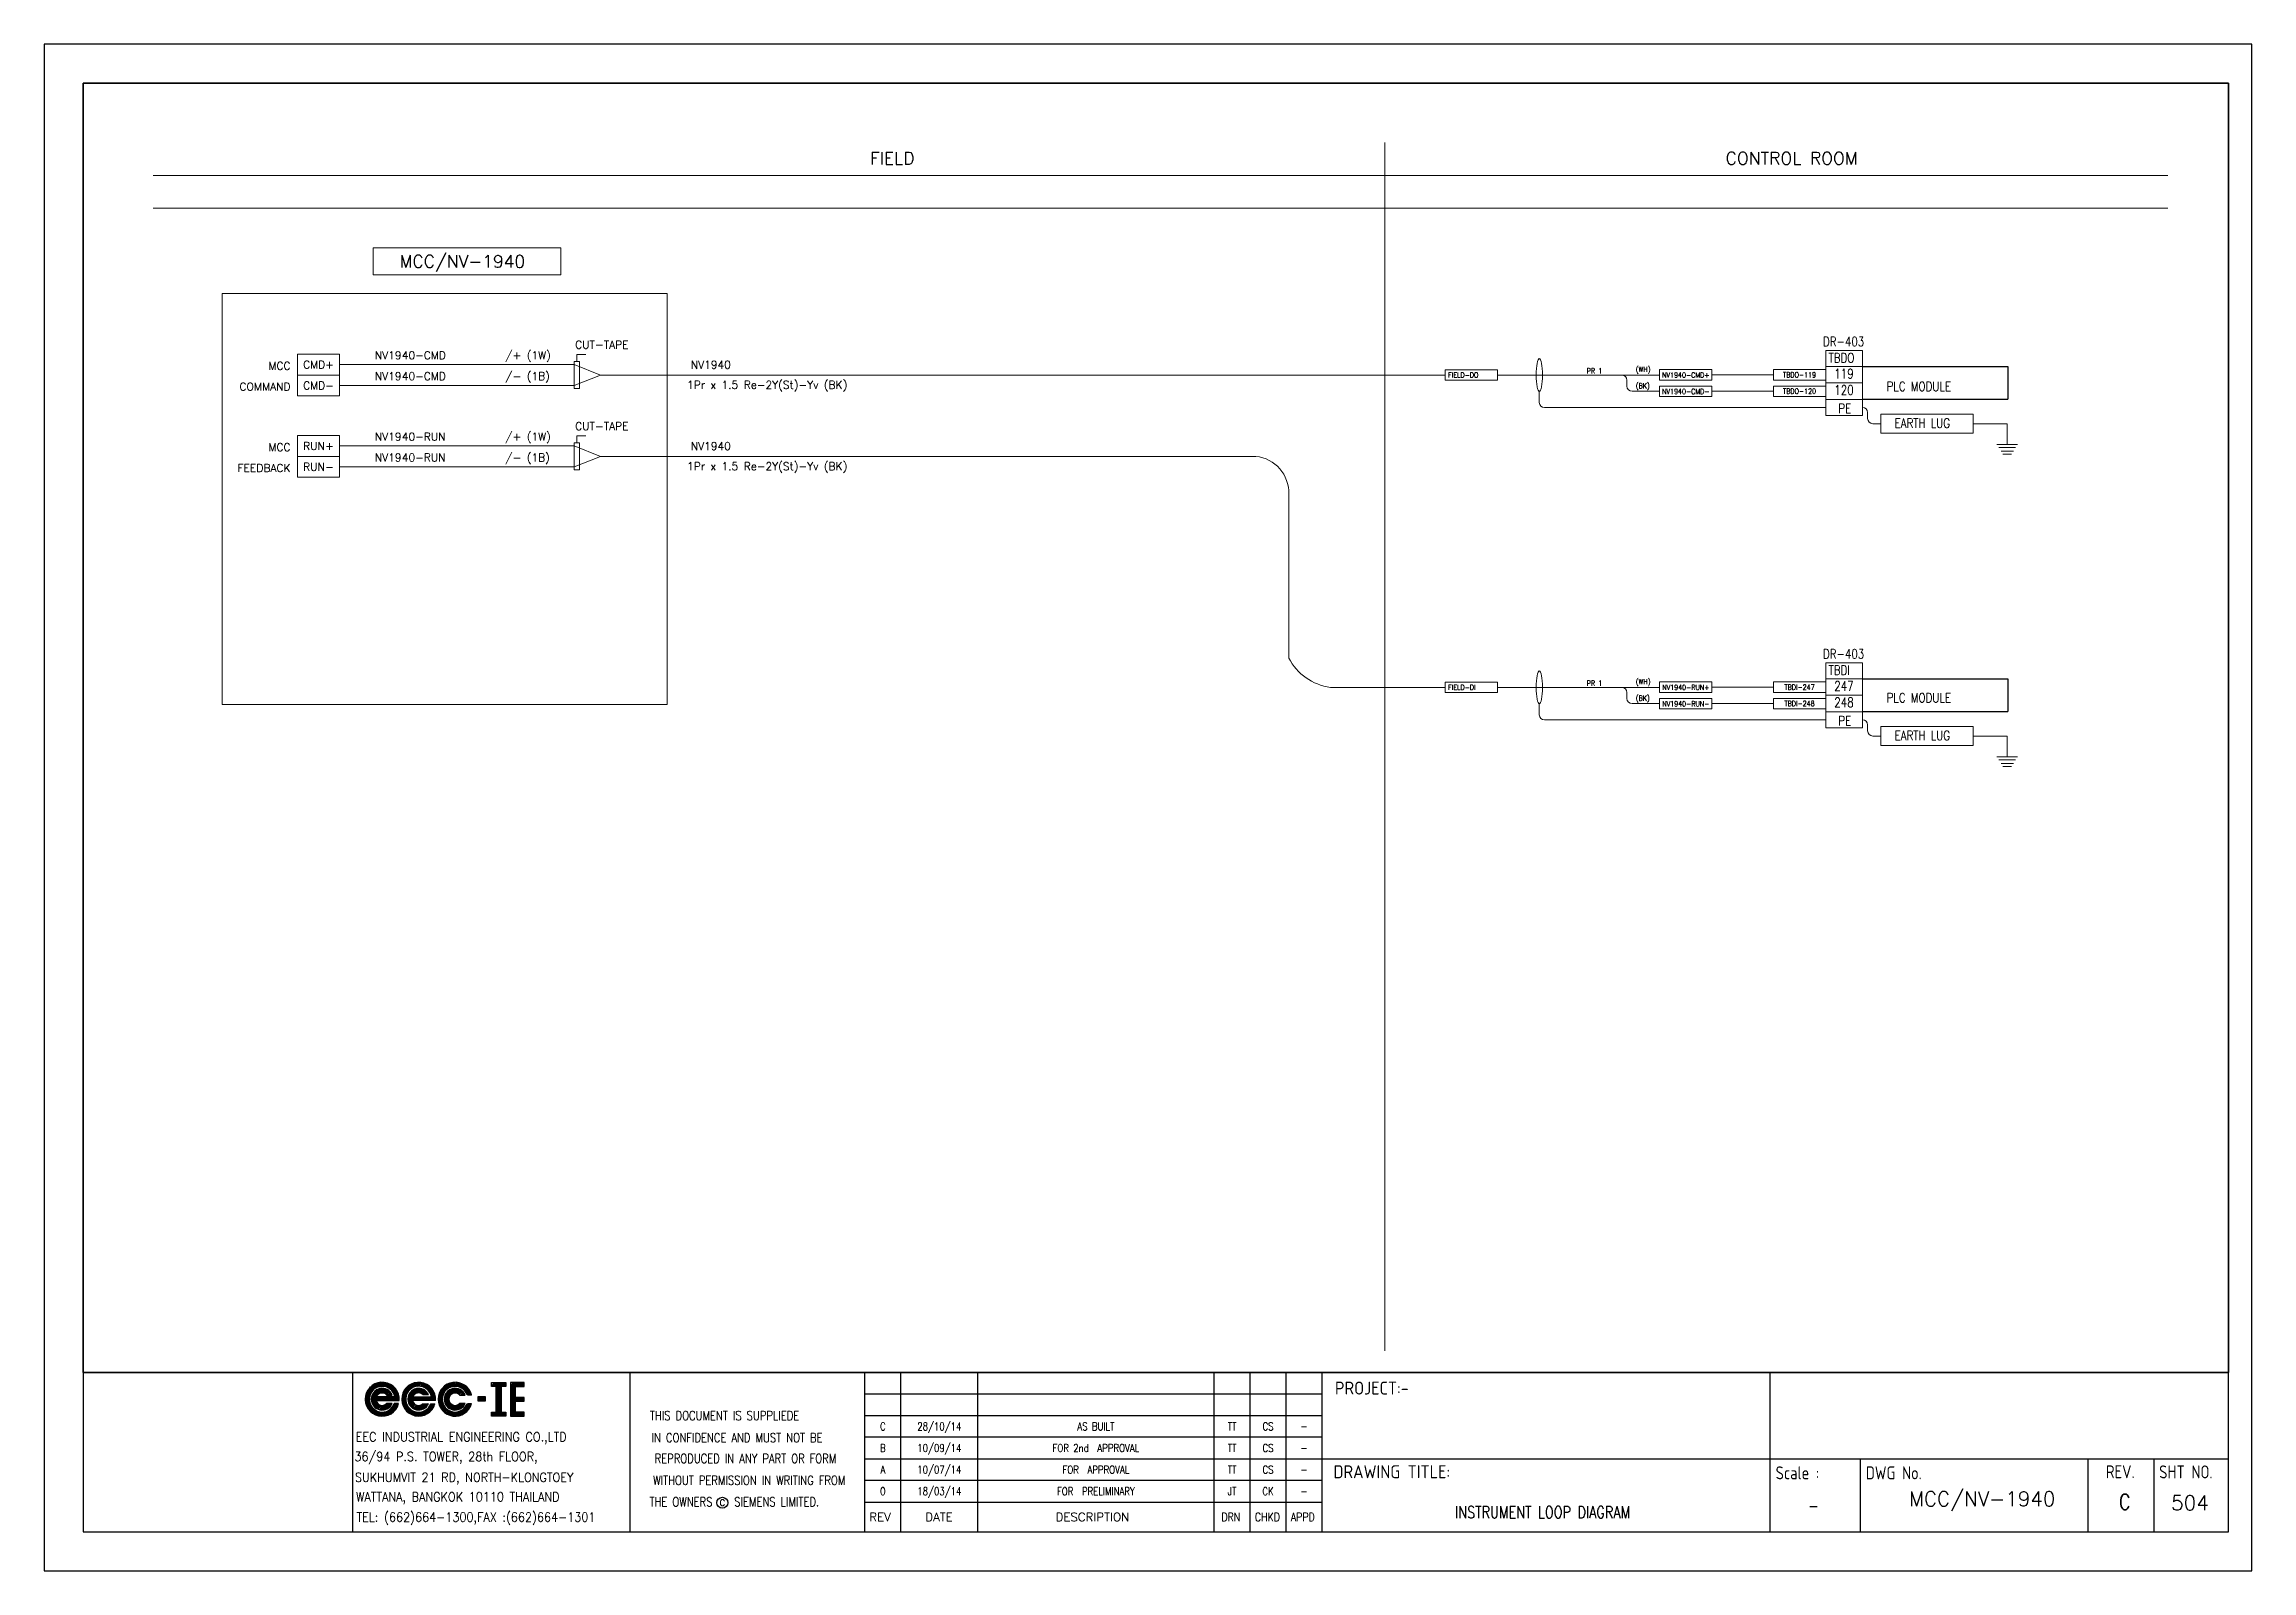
# Model space of a CAD drawing. Header units: millimetres. Extents: x -14942 to 24072, y -50285 to 2207.
# Drawn here: x 2101.3 to 2524.3, y -8495.7 to -8203.2 of the extents above; entities that cross this region are included whole.
import ezdxf
from ezdxf.enums import TextEntityAlignment as Align

# ---------------------------------------------------------------- set-up
doc = ezdxf.new("R2010")
doc.units = ezdxf.units.MM
doc.header["$MEASUREMENT"] = 0
doc.layers.get('0').update_dxf_attribs({"linetype": 'CONTINUOUS'})
for name, color, linetype in [('52049_PAPER A4$0$Frame_A1', 253, 'CONTINUOUS'), ('BORDER', 3, 'CONTINUOUS'), ('INSTRU', 4, 'CONTINUOUS'), ('INSTRUMENT', 1, 'CONTINUOUS'), ('LINE', 3, 'CONTINUOUS'), ('TEXT', 2, 'CONTINUOUS')]:
    doc.layers.add(name, color=color, linetype=linetype)
doc.styles.add('52049_PAPER A4$0$ISO Proportional', font='isocp.shx')
doc.styles.add('52049_PAPER A4$0$ROMANS', font='isocp.shx')
doc.styles.add('52049_PAPER A4$0$Romans-title', font='romans.shx')
doc.styles.add('ROMANS', font='romans')

# ---------------------------------------------------------------- blocks, each defined once
blk = doc.blocks.new('52049_PAPER A4$0$eec-ie')
at = {"layer": '52049_PAPER A4$0$Frame_A1', "color": 0, "lineweight": -3}
for p, q in [((0, 0), (0.87, 0.87)), ((0, -0.08), (0.3, 0.22)), ((0, -0.16), (0.26, 0.1)), ((0, -0.23), (0.24, 0)), ((0.01, 0.09), (0.78, 0.86)), ((0.04, 0.2), (0.68, 0.83)), ((0.09, 0.32), (0.55, 0.78)), ((0.26, 0.57), (0.3, 0.62)), ((0.34, -0.12), (1, 0.53)), ((0.35, -0.04), (0.92, 0.53)), ((0.35, -0.19), (1.07, 0.52)), ((0.36, 0.05), (0.82, 0.51)), ((0.37, -0.26), (0.66, 0.04)), ((0.39, -0.32), (0.74, 0.04)), ((0.4, 0.17), (0.7, 0.47)), ((0.41, -0.37), (0.82, 0.04)), ((1.69, 0.04), (0.64, 0.04)), ((0.65, 0.57), (0.96, 0.88)), ((0.68, -0.17), (0.9, 0.04)), ((0.76, -0.17), (0.98, 0.04)), ((0.77, 0.62), (1.03, 0.88)), ((0.84, -0.17), (1.05, 0.04)), ((0.87, 0.64), (1.1, 0.87)), ((0.87, 0.25), (1.13, 0.51)), ((0.92, -0.17), (1.13, 0.04)), ((0.95, 0.64), (1.17, 0.86)), ((0.96, 0.26), (1.19, 0.49)), ((1, -0.17), (1.21, 0.04)), ((1.03, 0.64), (1.23, 0.84)), ((1.03, 0.25), (1.24, 0.46)), ((1.07, -0.17), (1.29, 0.04)), ((1.09, 0.24), (1.29, 0.44)), ((1.1, 0.63), (1.29, 0.82)), ((1.15, 0.21), (1.34, 0.4)), ((1.15, -0.17), (1.37, 0.04)), ((1.16, 0.62), (1.35, 0.8)), ((1.19, 0.18), (1.38, 0.37)), ((1.22, 0.6), (1.4, 0.78)), ((1.22, 0.15), (1.54, 0.15)), ((1.23, -0.17), (1.44, 0.04)), ((1.25, 0.15), (1.42, 0.33)), ((1.28, 0.57), (1.45, 0.75)), ((1.31, -0.17), (1.52, 0.04)), ((1.32, 0.15), (1.46, 0.29)), ((1.33, 0.55), (1.5, 0.72)), ((1.38, 0.52), (1.54, 0.69)), ((1.39, -0.17), (1.6, 0.04)), ((1.4, 0.15), (1.49, 0.24)), ((1.42, 0.49), (1.59, 0.65)), ((1.46, 0.45), (1.63, 0.62)), ((1.46, -0.17), (1.68, 0.04)), ((1.48, 0.15), (1.52, 0.19)), ((1.5, 0.41), (1.67, 0.58)), ((1.54, 0.37), (1.71, 0.54)), ((1.54, -0.17), (1.9, 0.18)), ((1.57, 0.33), (1.74, 0.49)), ((1.6, 0.28), (1.77, 0.45)), ((1.62, -0.17), (1.91, 0.12)), ((1.63, 0.23), (1.8, 0.4)), ((1.65, 0.17), (1.83, 0.35)), ((1.67, 0.11), (1.86, 0.3)), ((1.69, 0.05), (1.88, 0.24)), ((1.7, -0.17), (1.93, 0.06)), ((2.09, -0.09), (2.37, 0.19)), ((2.1, -0.01), (2.51, 0.41)), ((2.1, -0.17), (2.34, 0.08)), ((2.11, 0.08), (2.88, 0.86)), ((2.13, 0.18), (2.78, 0.83)), ((2.18, 0.31), (2.65, 0.78)), ((2.31, 0.52), (2.45, 0.65)), ((2.44, -0.05), (3.02, 0.52)), ((2.44, -0.13), (3.1, 0.52)), ((2.45, -0.2), (2.78, 0.13)), ((2.46, 0.04), (2.93, 0.51)), ((2.46, -0.26), (2.76, 0.04)), ((2.48, -0.32), (2.84, 0.04)), ((2.49, 0.15), (2.81, 0.47)), ((2.56, 0.45), (2.97, 0.87)), ((2.72, -0.17), (2.92, 0.04)), ((2.73, 0.04), (3.79, 0.04)), ((2.77, 0.59), (3.06, 0.87)), ((2.79, -0.17), (3, 0.04)), ((2.84, 0.19), (3.17, 0.51)), ((2.87, -0.17), (3.08, 0.04)), ((2.89, 0.63), (3.13, 0.87)), ((2.95, -0.17), (3.15, 0.04)), ((2.98, 0.64), (3.2, 0.86)), ((2.98, 0.26), (3.23, 0.5)), ((3.03, -0.17), (3.23, 0.04)), ((3.06, 0.65), (3.27, 0.85)), ((3.07, 0.26), (3.29, 0.48)), ((3.11, -0.17), (3.31, 0.04)), ((3.14, 0.64), (3.33, 0.83)), ((3.14, 0.25), (3.34, 0.46)), ((3.18, -0.17), (3.39, 0.04)), ((3.2, 0.24), (3.39, 0.43)), ((3.21, 0.63), (3.39, 0.81)), ((3.25, 0.21), (3.44, 0.4)), ((3.26, -0.17), (3.47, 0.04)), ((3.27, 0.62), (3.44, 0.79)), ((3.29, 0.18), (3.48, 0.36)), ((3.62, 0.16), (3.31, 0.16)), ((3.33, 0.6), (3.5, 0.77)), ((3.34, -0.17), (3.54, 0.04)), ((3.36, 0.16), (3.52, 0.32)), ((3.38, 0.57), (3.55, 0.74)), ((3.42, -0.17), (3.62, 0.04)), ((3.43, 0.55), (3.59, 0.71)), ((3.43, 0.16), (3.55, 0.28)), ((3.48, 0.52), (3.64, 0.68)), ((3.5, -0.17), (3.7, 0.04)), ((3.51, 0.16), (3.58, 0.23)), ((3.52, 0.48), (3.68, 0.64)), ((3.57, 0.45), (3.72, 0.61)), ((3.57, -0.17), (3.78, 0.04)), ((3.59, 0.16), (3.61, 0.18)), ((3.6, 0.41), (3.76, 0.57)), ((3.64, 0.37), (3.8, 0.53)), ((3.65, -0.17), (3.99, 0.17)), ((3.67, 0.32), (3.83, 0.48)), ((3.7, 0.27), (3.87, 0.44)), ((3.73, 0.22), (3.9, 0.39)), ((3.73, -0.17), (4, 0.11)), ((3.75, 0.17), (3.92, 0.34)), ((3.77, 0.11), (3.95, 0.28)), ((3.79, 0.05), (3.97, 0.23)), ((3.81, -0.17), (4.02, 0.04)), ((4.18, -0.03), (4.57, 0.36)), ((4.18, -0.11), (4.47, 0.18)), ((4.18, -0.18), (4.43, 0.07)), ((4.19, 0.06), (5, 0.86)), ((4.21, 0.16), (4.9, 0.84)), ((4.25, 0.28), (4.78, 0.8)), ((4.34, 0.45), (4.61, 0.71)), ((4.53, -0.15), (5.2, 0.53)), ((4.53, -0.07), (5.13, 0.53)), ((4.54, 0.02), (5.04, 0.52)), ((4.54, -0.22), (4.86, 0.1)), ((4.57, 0.12), (4.93, 0.49)), ((4.69, 0.48), (5.08, 0.87)), ((4.69, 0.32), (4.73, 0.37)), ((4.88, 0.59), (5.16, 0.88)), ((4.96, 0.2), (5.27, 0.52)), ((4.99, 0.63), (5.24, 0.87)), ((5.08, 0.64), (5.31, 0.86)), ((5.09, 0.25), (5.33, 0.5)), ((5.16, 0.64), (5.37, 0.85)), ((5.17, 0.26), (5.39, 0.48)), ((5.24, 0.64), (5.43, 0.83)), ((5.24, 0.25), (5.44, 0.46)), ((5.3, 0.63), (5.49, 0.82)), ((5.3, 0.23), (5.49, 0.43)), ((5.35, 0.2), (5.54, 0.39)), ((5.37, 0.61), (5.55, 0.79)), ((5.39, 0.17), (5.58, 0.36)), ((5.4, 0.15), (5.72, 0.15)), ((5.42, 0.59), (5.6, 0.77)), ((5.46, 0.15), (5.62, 0.32)), ((5.48, 0.57), (5.65, 0.74)), ((5.53, 0.54), (5.7, 0.71)), ((5.53, 0.15), (5.65, 0.27)), ((5.58, 0.51), (5.74, 0.68)), ((5.61, 0.15), (5.68, 0.23)), ((5.62, 0.47), (5.79, 0.64)), ((5.66, 0.44), (5.83, 0.6)), ((5.69, 0.15), (5.71, 0.18)), ((5.7, 0.4), (5.87, 0.56)), ((5.73, 0.36), (5.9, 0.52)), ((5.77, 0.31), (5.94, 0.48)), ((5.8, 0.26), (5.97, 0.43)), ((5.82, 0.21), (6, 0.38)), ((5.85, 0.15), (6.02, 0.33)), ((6.09, 0.15), (5.85, 0.15)), ((5.92, 0.15), (6.05, 0.28)), ((6, 0.15), (6.07, 0.22)), ((6.08, 0.15), (6.09, 0.16)), ((6.9, 0.04), (6.46, 0.04)), ((6.46, 0.04), (6.46, -0.18)), ((6.46, -0.01), (6.51, 0.04)), ((6.46, -0.09), (6.59, 0.04)), ((6.46, -0.17), (6.66, 0.04)), ((6.52, -0.18), (6.74, 0.04)), ((6.6, -0.18), (6.82, 0.04)), ((6.68, -0.18), (6.9, 0.04)), ((6.9, -0.18), (6.9, 0.04)), ((7.23, 0.68), (7.41, 0.86)), ((7.27, 0.64), (7.49, 0.86)), ((7.35, 0.64), (7.57, 0.86)), ((7.43, 0.64), (7.65, 0.86)), ((7.5, 0.64), (7.72, 0.86)), ((7.51, 0.57), (7.8, 0.86)), ((7.51, 0.49), (7.88, 0.86)), ((7.51, 0.41), (7.96, 0.86)), ((7.51, 0.34), (7.78, 0.61)), ((7.51, 0.26), (7.78, 0.53)), ((7.51, 0.18), (7.78, 0.45)), ((7.51, 0.1), (7.78, 0.38)), ((7.51, 0.02), (7.78, 0.3)), ((7.51, -0.05), (7.78, 0.22)), ((7.51, -0.13), (7.78, 0.14)), ((7.51, -0.21), (7.78, 0.07)), ((7.82, 0.64), (8.04, 0.86)), ((7.89, 0.64), (8.06, 0.81)), ((7.97, 0.64), (8.06, 0.73)), ((8.05, 0.64), (8.06, 0.65)), ((8.33, 0.46), (8.74, 0.86)), ((8.33, 0.54), (8.66, 0.86)), ((8.33, 0.38), (8.82, 0.86)), ((8.33, 0.69), (8.5, 0.86)), ((8.33, 0.62), (8.58, 0.86)), ((8.33, 0.3), (8.61, 0.58)), ((8.33, 0.23), (8.61, 0.5)), ((8.33, 0.15), (8.61, 0.42)), ((8.33, 0.07), (8.61, 0.35)), ((8.33, -0.01), (8.61, 0.27)), ((8.33, -0.09), (8.61, 0.19)), ((8.33, -0.16), (8.61, 0.11)), ((8.33, -0.24), (8.61, 0.03)), ((8.33, -0.4), (8.74, 0.01)), ((8.33, -0.32), (8.66, 0.01)), ((8.33, -0.48), (8.82, 0.01)), ((8.67, 0.64), (8.89, 0.86)), ((8.68, -0.21), (8.9, 0.01)), ((8.75, 0.64), (8.97, 0.86)), ((8.75, -0.21), (8.97, 0.01)), ((8.83, 0.64), (9.05, 0.86)), ((8.83, -0.21), (9.05, 0.01)), ((8.91, 0.64), (9.11, 0.84)), ((8.99, 0.64), (9.11, 0.76)), ((9.06, 0.64), (9.11, 0.69)), ((0.02, -0.3), (0.23, -0.08)), ((0.03, -0.36), (0.23, -0.16)), ((0.05, -0.42), (0.24, -0.23)), ((0.07, -0.47), (0.26, -0.29)), ((0.1, -0.53), (0.27, -0.35)), ((0.12, -0.58), (0.3, -0.4)), ((0.15, -0.63), (0.32, -0.46)), ((0.19, -0.67), (0.35, -0.5)), ((0.22, -0.72), (0.39, -0.55)), ((0.26, -0.76), (0.42, -0.59)), ((0.3, -0.8), (0.46, -0.63)), ((0.34, -0.83), (0.5, -0.67)), ((0.38, -0.87), (0.55, -0.7)), ((0.42, -0.9), (0.59, -0.73)), ((0.44, -0.42), (0.64, -0.22)), ((0.47, -0.47), (0.66, -0.27)), ((0.47, -0.93), (0.65, -0.76)), ((0.5, -0.51), (0.69, -0.32)), ((0.52, -0.96), (0.7, -0.78)), ((0.54, -0.55), (0.73, -0.36)), ((0.58, -0.59), (0.78, -0.39)), ((0.58, -0.98), (0.76, -0.8)), ((0.62, -0.17), (1.94, -0.17)), ((0.63, -0.62), (0.83, -0.42)), ((0.63, -1.01), (0.82, -0.82)), ((0.68, -0.65), (0.89, -0.44)), ((0.69, -1.03), (0.89, -0.83)), ((0.73, -0.67), (0.96, -0.45)), ((0.75, -1.04), (0.96, -0.83)), ((0.79, -0.69), (1.04, -0.44)), ((0.82, -1.05), (1.04, -0.83)), ((0.85, -0.71), (1.19, -0.37)), ((0.89, -1.06), (1.14, -0.81)), ((0.92, -0.72), (1.29, -0.34)), ((0.96, -1.07), (1.25, -0.77)), ((1, -0.72), (1.37, -0.34)), ((1.04, -1.06), (1.76, -0.34)), ((1.09, -0.71), (1.45, -0.34)), ((1.13, -1.05), (1.84, -0.34)), ((1.2, -0.67), (1.53, -0.34)), ((1.54, -0.34), (1.22, -0.34)), ((1.23, -1.03), (1.9, -0.36)), ((1.35, -0.99), (1.86, -0.48)), ((1.53, -0.88), (1.76, -0.66)), ((1.65, -0.38), (1.68, -0.34)), ((1.91, -0.34), (1.66, -0.34)), ((1.78, -0.17), (1.94, -0.01)), ((1.85, -0.17), (1.94, -0.09)), ((1.93, -0.17), (1.94, -0.17)), ((2.1, -0.24), (2.32, -0.02)), ((2.11, -0.3), (2.32, -0.1)), ((2.13, -0.36), (2.32, -0.17)), ((2.15, -0.42), (2.33, -0.24)), ((2.17, -0.48), (2.35, -0.3)), ((2.2, -0.53), (2.37, -0.36)), ((2.22, -0.58), (2.39, -0.42)), ((2.25, -0.63), (2.42, -0.47)), ((2.29, -0.68), (2.45, -0.51)), ((2.32, -0.72), (2.48, -0.56)), ((2.36, -0.76), (2.52, -0.6)), ((2.4, -0.8), (2.56, -0.64)), ((2.44, -0.84), (2.6, -0.68)), ((2.48, -0.87), (2.64, -0.71)), ((2.51, -0.38), (2.71, -0.17)), ((2.53, -0.9), (2.69, -0.74)), ((2.54, -0.43), (2.73, -0.23)), ((2.57, -0.47), (2.76, -0.28)), ((2.58, -0.93), (2.74, -0.77)), ((2.6, -0.51), (2.79, -0.33)), ((2.63, -0.96), (2.8, -0.79)), ((2.64, -0.55), (2.83, -0.37)), ((2.68, -0.98), (2.86, -0.81)), ((2.69, -0.59), (2.87, -0.4)), ((4.02, -0.17), (2.71, -0.17)), ((2.73, -0.62), (2.93, -0.43)), ((2.74, -1.01), (2.92, -0.82)), ((2.78, -0.65), (2.99, -0.44)), ((2.8, -1.02), (2.99, -0.83)), ((2.84, -0.67), (3.06, -0.45)), ((2.86, -1.04), (3.06, -0.84)), ((2.9, -0.69), (3.14, -0.44)), ((2.92, -1.05), (3.14, -0.83)), ((2.96, -0.7), (3.32, -0.35)), ((2.99, -1.06), (3.24, -0.81)), ((3.03, -0.71), (3.39, -0.35)), ((3.07, -1.06), (3.36, -0.77)), ((3.11, -0.71), (3.47, -0.35)), ((3.15, -1.06), (3.86, -0.35)), ((3.2, -0.7), (3.55, -0.35)), ((3.24, -1.04), (3.94, -0.35)), ((3.31, -0.35), (3.62, -0.35)), ((3.32, -0.65), (3.62, -0.36)), ((3.35, -1.02), (3.98, -0.38)), ((3.48, -0.97), (3.93, -0.51)), ((3.74, -0.39), (3.78, -0.35)), ((3.76, -0.35), (3.99, -0.35)), ((3.89, -0.17), (4.02, -0.03)), ((3.96, -0.17), (4.03, -0.11)), ((4.19, -0.25), (4.42, -0.03)), ((4.21, -0.32), (4.41, -0.11)), ((4.22, -0.38), (4.42, -0.18)), ((4.24, -0.44), (4.43, -0.25)), ((4.26, -0.49), (4.45, -0.31)), ((4.29, -0.54), (4.47, -0.37)), ((4.32, -0.59), (4.49, -0.42)), ((4.35, -0.64), (4.52, -0.47)), ((4.38, -0.69), (4.55, -0.52)), ((4.42, -0.73), (4.58, -0.56)), ((4.45, -0.77), (4.62, -0.6)), ((4.49, -0.81), (4.66, -0.64)), ((4.53, -0.84), (4.7, -0.68)), ((4.56, -0.28), (4.8, -0.03)), ((4.58, -0.33), (4.8, -0.11)), ((4.58, -0.88), (4.75, -0.71)), ((4.6, -0.39), (4.81, -0.18)), ((4.62, -0.91), (4.8, -0.74)), ((4.63, -0.44), (4.83, -0.24)), ((4.66, -0.48), (4.86, -0.29)), ((4.67, -0.94), (4.85, -0.77)), ((4.7, -0.52), (4.89, -0.33)), ((4.72, -0.97), (4.9, -0.79)), ((4.74, -0.56), (4.93, -0.37)), ((4.78, -0.6), (4.98, -0.4)), ((4.78, -0.99), (4.96, -0.81)), ((4.83, -0.63), (5.03, -0.43)), ((4.83, -1.01), (5.03, -0.82)), ((4.88, -0.66), (5.09, -0.44)), ((4.89, -1.03), (5.1, -0.83)), ((4.93, -0.68), (5.17, -0.45)), ((4.96, -1.05), (5.17, -0.83)), ((4.99, -0.7), (5.26, -0.43)), ((5.02, -1.06), (5.26, -0.82)), ((5.06, -0.71), (5.43, -0.34)), ((5.09, -1.06), (5.36, -0.8)), ((5.13, -0.72), (5.5, -0.34)), ((5.17, -1.07), (5.49, -0.75)), ((5.21, -0.71), (5.58, -0.34)), ((5.25, -1.06), (5.97, -0.34)), ((5.3, -0.7), (5.66, -0.34)), ((5.35, -1.05), (6.05, -0.34)), ((5.72, -0.34), (5.4, -0.34)), ((5.43, -0.65), (5.71, -0.37)), ((5.45, -1.02), (6.07, -0.4)), ((5.58, -0.96), (6.02, -0.53)), ((5.81, -0.43), (5.89, -0.34)), ((5.85, -0.34), (6.09, -0.34)), ((6.46, -0.18), (6.9, -0.18)), ((6.75, -0.18), (6.9, -0.04)), ((6.83, -0.18), (6.9, -0.12)), ((7.23, -0.95), (7.34, -0.84)), ((7.23, -0.88), (7.26, -0.84)), ((7.23, -1.03), (7.42, -0.84)), ((7.28, -1.07), (7.5, -0.84)), ((7.35, -1.07), (7.78, -0.64)), ((7.43, -1.07), (7.78, -0.71)), ((7.51, -0.29), (7.78, -0.01)), ((7.51, -0.37), (7.78, -0.09)), ((7.51, -0.44), (7.78, -0.17)), ((7.51, -0.52), (7.78, -0.25)), ((7.51, -0.6), (7.78, -0.32)), ((7.51, -0.68), (7.78, -0.4)), ((7.51, -0.76), (7.78, -0.48)), ((7.51, -0.83), (7.78, -0.56)), ((7.51, -1.07), (7.78, -0.79)), ((7.59, -1.07), (7.81, -0.84)), ((7.67, -1.07), (7.89, -0.84)), ((7.74, -1.07), (7.96, -0.84)), ((7.82, -1.07), (8.04, -0.84)), ((7.9, -1.07), (8.06, -0.91)), ((7.98, -1.07), (8.06, -0.98)), ((8.06, -1.07), (8.06, -1.06)), ((8.33, -0.55), (8.61, -0.28)), ((8.33, -0.63), (8.61, -0.36)), ((8.33, -0.71), (8.61, -0.43)), ((8.33, -0.79), (8.61, -0.51)), ((8.33, -0.86), (8.61, -0.59)), ((8.33, -0.94), (8.61, -0.67)), ((8.33, -1.02), (8.61, -0.75)), ((8.37, -1.07), (8.61, -0.82)), ((8.45, -1.07), (8.67, -0.84)), ((8.52, -1.07), (8.74, -0.84)), ((8.6, -1.07), (8.82, -0.84)), ((8.68, -1.07), (8.9, -0.84)), ((8.76, -1.07), (8.98, -0.84)), ((8.84, -1.07), (9.06, -0.84)), ((8.91, -0.21), (9.11, -0.02)), ((8.91, -1.07), (9.11, -0.87)), ((8.99, -0.21), (9.11, -0.09)), ((8.99, -1.07), (9.11, -0.95)), ((9.07, -0.21), (9.11, -0.17)), ((9.07, -1.07), (9.11, -1.03))]:
    blk.add_line(p, q, dxfattribs=at)
for points in [[(7.23, 0.86), (8.06, 0.86), (8.06, 0.64), (7.78, 0.64), (7.78, -0.84), (8.06, -0.84), (8.06, -1.07), (7.23, -1.07), (7.23, -0.84), (7.51, -0.84), (7.51, 0.64), (7.23, 0.64)], [(8.61, 0.01), (8.61, 0.64), (9.11, 0.64), (9.11, 0.86), (8.33, 0.86), (8.33, -1.07), (9.11, -1.07), (9.11, -0.84), (8.61, -0.84), (8.61, -0.21), (9.11, -0.21), (9.11, 0.01)]]:
    blk.add_lwpolyline(points, close=True, dxfattribs=at)
for centre, radius, start, end in [((0.97, -0.09), 0.972, 355.3439, 345.1466), ((0.97, -0.09), 0.737, 10.5243, 340.256), ((0.97, -0.09), 0.623, 23.5697, 336.4303), ((0.97, -0.09), 0.354, 44.7876, 157.6107), ((3.06, -0.09), 0.967, 355.6074, 344.7747), ((3.06, -0.09), 0.742, 10.0766, 339.9937), ((3.06, -0.09), 0.618, 24.2545, 335.7455), ((3.06, -0.09), 0.358, 45.1096, 158.7579), ((5.15, -0.09), 0.972, 14.8534, 345.1466), ((5.15, -0.09), 0.737, 19.744, 340.256), ((5.15, -0.09), 0.623, 23.5697, 336.4303), ((5.15, -0.09), 0.354, 44.7876, 315.2124), ((0.97, -0.09), 0.354, 192.8901, 315.2124), ((3.06, -0.09), 0.358, 191.9242, 314.8904)]:
    blk.add_arc(centre, radius, start, end, dxfattribs=at)
blk = doc.blocks.new('52049_PAPER A4$0$eec logo')
at = {"color": 7, "xscale": 2.786697286423482, "yscale": 2.786697286423482, "zscale": 2.786697286423482}
blk.add_blockref('52049_PAPER A4$0$eec-ie', (50.01, 25.95), dxfattribs=at)
blk = doc.blocks.new('A$C089E5181')
at = {"color": 3}
for p, q in [((-415.5, 38.01), (-4.5, 38.01)), ((-363.94, 38.01), (-363.94, 7.5)), ((-310.77, 38.01), (-310.77, 7.5)), ((-265.75, 7.5), (-265.75, 38.01)), ((-258.85, 7.5), (-258.85, 38.01)), ((-244.11, 7.5), (-244.11, 38.01)), ((-198.84, 7.5), (-198.84, 38.01)), ((-191.95, 7.5), (-191.95, 38.01)), ((-185.05, 7.5), (-185.05, 38.01)), ((-178.16, 38.01), (-178.16, 7.5)), ((-92.38, 38.01), (-92.38, 7.5)), ((-178.16, 21.46), (-4.5, 21.46)), ((-75.06, 21.46), (-75.06, 7.5)), ((-31.4, 21.46), (-31.4, 7.5)), ((-18.75, 21.46), (-18.75, 7.5)), ((-265.75, 13.19), (-178.16, 13.19))]:
    blk.add_line(p, q, dxfattribs=at)
at = {"color": 1}
for p, q in [((-178.16, 33.87), (-265.75, 33.87)), ((-265.75, 29.74), (-178.16, 29.74)), ((-178.16, 25.6), (-265.75, 25.6)), ((-265.75, 21.46), (-178.16, 21.46)), ((-178.16, 17.33), (-265.75, 17.33))]:
    blk.add_line(p, q, dxfattribs=at)
at = {"color": 7}
for p, q in [((-4.5, 38.01), (-96.38, 38.01)), ((-92.38, 38.01), (-92.38, 19.85))]:
    blk.add_line(p, q, dxfattribs=at)
blk.add_lwpolyline([(0, 0), (0, 292.5), (-423, 292.5), (-423, 0)], close=True, dxfattribs=at)
blk.add_lwpolyline([(-415.5, 285), (-4.5, 285), (-4.5, 38.01), (-415.5, 38.01)], close=True)
at = {"color": 3}
blk.add_lwpolyline([(-4.5, 7.5), (-4.5, 285), (-415.5, 285), (-415.5, 7.5)], close=True, dxfattribs=at)
at = {"color": 2}
blk.add_circle((-293.05, 13.05), 1.05, dxfattribs=at)
at = {"color": 3, "xscale": 1.200000000000001, "yscale": 1.200000000000001, "zscale": 1.200000000000001}
blk.add_blockref('52049_PAPER A4$0$eec logo', (-421.49, 2.05), dxfattribs=at)
at = {"color": 2, "style": '52049_PAPER A4$0$ISO Proportional'}
for s, height, p in [('PROJECT:-', 2.482, (-168.61, 35.02)), ('DRAWING TITLE:', 2.4821, (-164.78, 18.99))]:
    blk.add_text(s, height=height, dxfattribs=at).set_placement(p, align=Align.MIDDLE_CENTER)
at = {"color": 2, "style": '52049_PAPER A4$0$Romans-title', "width": 0.8}
for s, p in [('THIS DOCUMENT IS SUPPLIEDE', (-292.63, 29.75)), ('IN CONFIDENCE AND MUST NOT BE', (-290.24, 25.51)), (' REPRODUCED IN ANY PART OR FORM', (-289.1, 21.53)), (' WITHOUT PERMISSION IN WRITING FROM ', (-287.9, 17.35)), ('THE OWNERS   SIEMENS LIMITED. ', (-290.28, 13.22))]:
    blk.add_text(s, height=1.75, dxfattribs=at).set_placement(p, align=Align.MIDDLE)
at = {"color": 2, "style": '52049_PAPER A4$0$Romans-title'}
for s, height, width, p in [('EEC INDUSTRIAL ENGINEERING CO.,LTD', 1.75, 0.9, (-363.31, 24.81)), ('36/94 P.S. TOWER, 28th FLOOR,', 1.75, 0.9, (-363.55, 21.03, -1.75)), ('SUKHUMVIT 21 RD, NORTH-KLONGTOEY', 1.75, 0.9, (-363.45, 17.05, -1.75)), ('WATTANA, BANGKOK 10110 THAILAND ', 1.75, 0.9, (-363.25, 13.31, -1.75)), ('TEL: (662)664-1300,FAX :(662)664-1301', 1.75, 0.9, (-363.14, 9.42, -1.75)), ('DRN', 1.655, 0.8, (-197.44, 9.49)), ('CHKD', 1.655, 0.8, (-191.03, 9.49)), ('APPD', 1.655, 0.8, (-184.14, 9.49))]:
    blk.add_text(s, height=height, dxfattribs=dict(at, width=width)).set_placement(p)
at = {"color": 2}
for s, height, style, width, p in [('C', 1.5, '52049_PAPER A4$0$Romans-title', 0.8, (-262.3, 27.67)), ('28/10/14', 1.5, '52049_PAPER A4$0$Romans-title', 0.8, (-251.48, 27.67)), ('AS BUILT', 1.5, '52049_PAPER A4$0$Romans-title', 0.8, (-221.48, 27.67)), ('TT', 1.5, '52049_PAPER A4$0$Romans-title', 0.8, (-195.39, 27.67)), ('CS', 1.5, '52049_PAPER A4$0$Romans-title', 0.8, (-188.5, 27.67)), ('-', 1.5, '52049_PAPER A4$0$Romans-title', 0.8, (-181.6, 27.67)), ('B', 1.5, '52049_PAPER A4$0$Romans-title', 0.8, (-262.3, 23.53)), ('10/09/14', 1.5, '52049_PAPER A4$0$Romans-title', 0.8, (-251.48, 23.53)), ('FOR 2nd  APPROVAL', 1.5, '52049_PAPER A4$0$Romans-title', 0.8, (-221.48, 23.53)), ('TT', 1.5, '52049_PAPER A4$0$Romans-title', 0.8, (-195.39, 23.53)), ('CS', 1.5, '52049_PAPER A4$0$Romans-title', 0.8, (-188.5, 23.53)), ('-', 1.5, '52049_PAPER A4$0$Romans-title', 0.8, (-181.6, 23.53)), ('A', 1.5, '52049_PAPER A4$0$Romans-title', 0.8, (-262.3, 19.39)), ('10/07/14', 1.5, '52049_PAPER A4$0$Romans-title', 0.8, (-251.48, 19.39)), ('FOR  APPROVAL', 1.5, '52049_PAPER A4$0$Romans-title', 0.8, (-221.48, 19.39)), ('TT', 1.5, '52049_PAPER A4$0$Romans-title', 0.8, (-195.39, 19.39)), ('CS', 1.5, '52049_PAPER A4$0$Romans-title', 0.8, (-188.5, 19.39)), ('-', 1.5, '52049_PAPER A4$0$Romans-title', 0.8, (-181.6, 19.39)), ('Scale :', 2.482, '52049_PAPER A4$0$ROMANS', 0.9, (-87.06, 18.78)), ('DWG No.', 2.482, '52049_PAPER A4$0$ROMANS', 0.9, (-68.61, 18.78)), ('REV.', 2.482, '52049_PAPER A4$0$ROMANS', 0.9, (-25.21, 18.99)), ('SHT NO.', 2.482, '52049_PAPER A4$0$ROMANS', 0.9, (-12.64, 18.96)), ('0', 1.5, '52049_PAPER A4$0$Romans-title', 0.8, (-262.3, 15.26)), ('18/03/14', 1.5, '52049_PAPER A4$0$Romans-title', 0.8, (-251.48, 15.26)), ('FOR  PRELIMINARY', 1.5, '52049_PAPER A4$0$Romans-title', 0.8, (-221.48, 15.26)), ('JT', 1.5, '52049_PAPER A4$0$Romans-title', 0.8, (-195.39, 15.26)), ('CK', 1.5, '52049_PAPER A4$0$Romans-title', 0.8, (-188.5, 15.26)), ('-', 1.5, '52049_PAPER A4$0$Romans-title', 0.8, (-181.6, 15.26)), ('C', 3, '52049_PAPER A4$0$Romans-title', 0.8, (-24.36, 13.21)), ('-', 2.25, '52049_PAPER A4$0$Romans-title', 0.8, (-84, 12.48))]:
    blk.add_text(s, height=height, dxfattribs=dict(at, style=style, width=width)).set_placement(p, align=Align.MIDDLE_CENTER)
at = {"color": 2, "style": '52049_PAPER A4$0$Romans-title'}
blk.add_text('C', height=1.19, dxfattribs=at).set_placement((-293.05, 13.05), align=Align.MIDDLE)
for s, height, p in [('REV', 1.655, (-264.9, 9.49)), ('DATE', 1.655, (-254.17, 9.49)), ('DESCRIPTION', 1.6548, (-229.2, 9.49))]:
    blk.add_text(s, height=height, dxfattribs=at).set_placement(p)
at = {"layer": 'TEXT', "style": 'ROMANS', "width": 0.8}
blk.add_text('INSTRUMENT LOOP DIAGRAM ', height=2.25, dxfattribs=at).set_placement((-135.27, 11.24), align=Align.MIDDLE_CENTER)

msp = doc.modelspace()

# ---------------------------------------------------------------- linework, layer by layer
at = {"layer": 'BORDER', "color": 7, "lineweight": 13, "ltscale": 2.5}
msp.add_line((2358.21, -8222), (2358.21, -8453.54), dxfattribs=at)
at = {"layer": 'BORDER', "color": 7, "lineweight": 13}
for p, q in [((2122.18, -8228.3), (2508.21, -8228.3)), ((2122.18, -8234.6), (2508.21, -8234.6))]:
    msp.add_line(p, q, dxfattribs=at)
at = {"layer": 'INSTRU', "color": 7, "lineweight": 13}
for p, q in [((2149.88, -8262.56), (2157.88, -8262.56)), ((2149.88, -8262.56), (2149.88, -8266.56)), ((2157.88, -8262.56), (2157.88, -8266.56)), ((2149.88, -8266.56), (2157.88, -8266.56)), ((2149.88, -8266.56), (2149.88, -8270.56)), ((2157.88, -8266.56), (2157.88, -8270.56)), ((2149.88, -8270.56), (2157.88, -8270.56)), ((2149.88, -8270.56), (2157.88, -8270.56)), ((2149.88, -8278.15), (2157.88, -8278.15)), ((2149.88, -8278.15), (2149.88, -8282.15)), ((2149.88, -8282.15), (2157.88, -8282.15)), ((2149.88, -8282.15), (2149.88, -8286.15)), ((2157.88, -8278.15), (2157.88, -8282.15)), ((2157.88, -8282.15), (2157.88, -8286.15)), ((2149.88, -8286.15), (2157.88, -8286.15)), ((2149.88, -8286.15), (2157.88, -8286.15))]:
    msp.add_line(p, q, dxfattribs=at)
at = {"layer": 'INSTRUMENT', "color": 7, "lineweight": 13}
for p, q in [((2442.68, -8261.83), (2449.7, -8261.83)), ((2442.68, -8264.95), (2442.68, -8261.83)), ((2442.68, -8264.95), (2449.7, -8264.95)), ((2442.68, -8264.95), (2442.68, -8271.2)), ((2449.7, -8264.95), (2442.68, -8264.95)), ((2449.7, -8264.95), (2449.7, -8261.83)), ((2449.7, -8264.95), (2449.7, -8271.2)), ((2410.85, -8266.56), (2379.76, -8266.56)), ((2404.58, -8268.68), (2404.58, -8267.56)), ((2432.64, -8266.54), (2420.88, -8266.54)), ((2449.7, -8268.08), (2442.68, -8268.08)), ((2387.8, -8269.72), (2387.8, -8271.81)), ((2442.7, -8272.81), (2388.8, -8272.81)), ((2410.85, -8269.68), (2405.58, -8269.68)), ((2432.64, -8269.68), (2420.88, -8269.68)), ((2442.68, -8271.2), (2442.68, -8274.33)), ((2449.7, -8271.22), (2442.68, -8271.22)), ((2449.7, -8271.2), (2449.7, -8274.33)), ((2450.7, -8274.89), (2450.7, -8273.76)), ((2449.7, -8274.33), (2442.68, -8274.33)), ((2451.7, -8275.89), (2453.25, -8275.88)), ((2453.25, -8274.07), (2470.91, -8274.07)), ((2453.25, -8277.7), (2453.25, -8274.07)), ((2470.91, -8277.7), (2453.25, -8277.7)), ((2470.91, -8274.07), (2470.91, -8277.7)), ((2470.91, -8275.88), (2477.45, -8275.88)), ((2477.45, -8275.88), (2477.45, -8279.85)), ((2475.48, -8279.85), (2475.48, -8279.85)), ((2475.48, -8279.85), (2477.45, -8279.85)), ((2475.85, -8280.46), (2477.45, -8280.46)), ((2476.26, -8281.12), (2477.45, -8281.12)), ((2476.63, -8281.73), (2477.45, -8281.73)), ((2477.45, -8279.85), (2479.42, -8279.85)), ((2477.45, -8279.85), (2477.45, -8279.85)), ((2477.45, -8280.46), (2479.05, -8280.46)), ((2477.45, -8281.12), (2478.64, -8281.12)), ((2477.45, -8281.73), (2478.27, -8281.73)), ((2442.68, -8321.67), (2449.7, -8321.67)), ((2442.68, -8324.79), (2442.68, -8321.67)), ((2449.7, -8324.79), (2449.7, -8321.67)), ((2410.85, -8326.4), (2379.76, -8326.4)), ((2404.58, -8328.52), (2404.58, -8327.4)), ((2432.64, -8326.38), (2420.88, -8326.38)), ((2442.68, -8324.79), (2449.7, -8324.79)), ((2442.68, -8324.79), (2442.68, -8331.04)), ((2449.7, -8324.79), (2442.68, -8324.79)), ((2449.7, -8327.92), (2442.68, -8327.92)), ((2449.7, -8324.79), (2449.7, -8331.04)), ((2387.8, -8329.56), (2387.8, -8331.65)), ((2442.7, -8332.65), (2388.8, -8332.65)), ((2410.85, -8329.52), (2405.58, -8329.52)), ((2432.64, -8329.52), (2420.88, -8329.52)), ((2442.68, -8331.04), (2442.68, -8334.17)), ((2449.7, -8331.06), (2442.68, -8331.06)), ((2449.7, -8331.04), (2449.7, -8334.17)), ((2449.7, -8334.17), (2442.68, -8334.17)), ((2450.7, -8334.73), (2450.7, -8333.6)), ((2451.7, -8335.73), (2453.25, -8335.72)), ((2453.25, -8333.91), (2470.91, -8333.91)), ((2453.25, -8337.54), (2453.25, -8333.91)), ((2470.91, -8333.91), (2470.91, -8337.54)), ((2470.91, -8335.72), (2477.45, -8335.72)), ((2477.45, -8335.72), (2477.45, -8339.69)), ((2470.91, -8337.54), (2453.25, -8337.54)), ((2475.48, -8339.69), (2475.48, -8339.69)), ((2475.48, -8339.69), (2477.45, -8339.69)), ((2475.85, -8340.3), (2477.45, -8340.3)), ((2476.26, -8340.96), (2477.45, -8340.96)), ((2477.45, -8339.69), (2479.42, -8339.69)), ((2477.45, -8339.69), (2477.45, -8339.69)), ((2477.45, -8340.3), (2479.05, -8340.3)), ((2477.45, -8340.96), (2478.64, -8340.96)), ((2476.63, -8341.57), (2477.45, -8341.57)), ((2477.45, -8341.57), (2478.27, -8341.57))]:
    msp.add_line(p, q, dxfattribs=at)
at = {"layer": 'INSTRUMENT', "color": 7}
for p, q in [((2449.7, -8264.95), (2477.56, -8264.95)), ((2477.56, -8264.95), (2477.56, -8271.2)), ((2449.7, -8271.2), (2477.56, -8271.2)), ((2449.7, -8324.79), (2477.56, -8324.79)), ((2477.56, -8324.79), (2477.56, -8331.04)), ((2449.7, -8331.04), (2477.56, -8331.04))]:
    msp.add_line(p, q, dxfattribs=at)
at = {"layer": 'INSTRUMENT', "color": 7, "lineweight": 13}
for points in [[(2369.73, -8265.55), (2379.76, -8265.55), (2379.76, -8267.57), (2369.73, -8267.57)], [(2410.85, -8265.53), (2420.88, -8265.53), (2420.88, -8267.55), (2410.85, -8267.55)], [(2410.85, -8268.68), (2420.88, -8268.68), (2420.88, -8270.69), (2410.85, -8270.69)], [(2432.64, -8265.53), (2442.68, -8265.53), (2442.68, -8267.55), (2432.64, -8267.55)], [(2432.64, -8268.68), (2442.68, -8268.68), (2442.68, -8270.69), (2432.64, -8270.69)], [(2369.73, -8325.39), (2379.76, -8325.39), (2379.76, -8327.41), (2369.73, -8327.41)], [(2410.85, -8325.37), (2420.88, -8325.37), (2420.88, -8327.39), (2410.85, -8327.39)], [(2410.85, -8328.52), (2420.88, -8328.52), (2420.88, -8330.53), (2410.85, -8330.53)], [(2432.64, -8325.37), (2442.68, -8325.37), (2442.68, -8327.39), (2432.64, -8327.39)], [(2432.64, -8328.52), (2442.68, -8328.52), (2442.68, -8330.53), (2432.64, -8330.53)]]:
    msp.add_lwpolyline(points, close=True, dxfattribs=at)
for centre, radius, start, end in [((2403.58, -8267.56), 1, 0, 90), ((2405.58, -8268.68), 1, 180, 270), ((2388.8, -8271.81), 1, 180, 270), ((2449.7, -8273.76), 1, 0, 90), ((2451.7, -8274.89), 1, 180, 270), ((2332.79, -8289.13), 7.01, 357.947, 84.3831), ((2349.22, -8315.87), 10.63, 207.4997, 262.1627), ((2403.58, -8327.4), 1, 0, 90), ((2405.58, -8328.52), 1, 180, 270), ((2388.8, -8331.65), 1, 180, 270), ((2449.7, -8333.6), 1, 0, 90), ((2451.7, -8334.73), 1, 180, 270)]:
    msp.add_arc(centre, radius, start, end, dxfattribs=at)
at = {"layer": 'INSTRUMENT', "color": 7, "lineweight": 13, "extrusion": (0, 0, -1)}
for centre in [(2387.8, -8266.56), (2387.8, -8326.4)]:
    msp.add_ellipse(centre, major_axis=(0, -3.16), ratio=0.189417, dxfattribs=at)
at = {"layer": 'LINE', "color": 7, "lineweight": 13}
for p, q in [((2164.36, -8242.16), (2200.33, -8242.16)), ((2164.36, -8242.16), (2164.36, -8247.37)), ((2200.33, -8242.16), (2200.33, -8247.37)), ((2164.36, -8247.37), (2200.33, -8247.37)), ((2157.88, -8264.56), (2202.9, -8264.56)), ((2202.9, -8263.96), (2202.9, -8269.16)), ((2202.9, -8263.96), (2203.9, -8263.96)), ((2207.9, -8266.56), (2202.9, -8264.56)), ((2203.4, -8262.62), (2205.11, -8262.62)), ((2203.9, -8263.96), (2203.9, -8269.16)), ((2157.88, -8268.56), (2202.9, -8268.56)), ((2202.9, -8268.56), (2207.9, -8266.56)), ((2202.9, -8269.16), (2203.9, -8269.16)), ((2207.9, -8266.56), (2369.73, -8266.56)), ((2157.88, -8280.15), (2202.9, -8280.15)), ((2202.9, -8279.55), (2202.9, -8284.75)), ((2202.9, -8279.55), (2203.9, -8279.55)), ((2207.9, -8282.15), (2202.9, -8280.15)), ((2202.9, -8284.15), (2207.9, -8282.15)), ((2203.4, -8278.21), (2205.11, -8278.21)), ((2203.9, -8279.55), (2203.9, -8284.75)), ((2207.9, -8282.15), (2214.71, -8282.15)), ((2214.71, -8282.15), (2333.48, -8282.15)), ((2157.88, -8284.15), (2202.9, -8284.15)), ((2202.9, -8284.75), (2203.9, -8284.75)), ((2339.79, -8288.87), (2339.79, -8320.78)), ((2369.73, -8326.4), (2347.77, -8326.4))]:
    msp.add_line(p, q, dxfattribs=at)
at = {"layer": 'LINE', "color": 7, "lineweight": 13, "ltscale": 8}
for p, q in [((2135.44, -8329.68), (2135.44, -8250.95)), ((2220.67, -8250.95), (2135.44, -8250.95)), ((2220.67, -8329.68), (2220.67, -8250.95)), ((2220.67, -8329.68), (2135.44, -8329.68))]:
    msp.add_line(p, q, dxfattribs=at)
at = {"layer": 'TEXT', "color": 7, "lineweight": 13}
for p, q in [((2203.4, -8263.96), (2203.4, -8262.62)), ((2203.4, -8279.55), (2203.4, -8278.21))]:
    msp.add_line(p, q, dxfattribs=at)

# ---------------------------------------------------------------- block references
at = {"layer": 'LINE', "color": 7, "lineweight": 13}
msp.add_blockref('A$C089E5181', (2524.32, -8495.67), dxfattribs=at)

# ---------------------------------------------------------------- texts
at = {"layer": 'TEXT', "color": 7, "lineweight": 13, "style": 'ROMANS'}
for s, height, p in [('FIELD', 2.4, (2259.54, -8226.23)), ('CONTROL ROOM', 2.4, (2423.5, -8226.23)), ('CUT-TAPE', 1.5, (2203.07, -8261.51)), ('NV1940-CMD', 1.5, (2164.68, -8263.52)), ('/+ (1W)', 1.5, (2189.67, -8263.52)), ('NV1940', 1.5, (2225.21, -8265.34)), ('NV1940-CMD', 1.5, (2164.68, -8267.52)), ('/- (1B)', 1.5, (2189.67, -8267.52)), (' 1Pr x 1.5 Re-2Y(St)-Yv (BK)', 1.5, (2223.46, -8269.19)), ('NV1940-RUN', 1.5, (2164.68, -8279.11)), ('/+ (1W)', 1.5, (2189.67, -8279.11)), ('CUT-TAPE', 1.5, (2203.07, -8277.11)), ('NV1940-RUN', 1.5, (2164.68, -8283.11)), ('/- (1B)', 1.5, (2189.67, -8283.11)), ('NV1940', 1.5, (2225.21, -8280.93)), (' 1Pr x 1.5 Re-2Y(St)-Yv (BK)', 1.5, (2223.46, -8284.78)), ('MCC/NV-1940', 2.8, (2458.6, -8483.27))]:
    msp.add_text(s, height=height, dxfattribs=at).set_placement(p)
msp.add_text('MCC/NV-1940', height=2.4, dxfattribs=at).set_placement((2181.45, -8245.98), align=Align.CENTER)
at = {"layer": 'TEXT', "color": 7, "lineweight": 13, "style": 'ROMANS', "width": 0.8}
for s, height, p in [('DR-403', 1.8, (2446.11, -8260.15)), ('119', 1.8, (2446.17, -8266.3)), ('NV1940-CMD+', 1, (2415.87, -8266.56)), ('NV1940-CMD-', 1, (2415.87, -8269.7)), ('TBDO-119', 1, (2437.66, -8266.52)), ('TBDO-120', 1, (2437.66, -8269.67)), ('120', 1.8, (2446.17, -8269.43)), ('DR-403', 1.8, (2446.11, -8319.99)), ('NV1940-RUN+', 1, (2415.87, -8326.4)), ('TBDI-247', 1, (2437.66, -8326.36)), ('247', 1.8, (2446.17, -8326.14)), ('248', 1.8, (2446.17, -8329.27)), ('NV1940-RUN-', 1, (2415.87, -8329.54)), ('TBDI-248', 1, (2437.66, -8329.51))]:
    msp.add_text(s, height=height, dxfattribs=at).set_placement(p, align=Align.MIDDLE_CENTER)
at = {"layer": 'TEXT', "color": 7, "lineweight": 13, "style": 'ROMANS'}
for s, p in [('MCC', (2148.53, -8265.54)), ('COMMAND', (2148.53, -8269.54)), ('MCC', (2148.53, -8281.13)), ('FEEDBACK', (2148.53, -8285.13))]:
    msp.add_text(s, height=1.5, dxfattribs=at).set_placement(p, align=Align.RIGHT)
for s, height, p in [('CMD+', 1.5, (2153.88, -8264.56)), ('CMD-', 1.5, (2153.88, -8268.56)), ('RUN+', 1.5, (2153.88, -8280.15)), ('RUN-', 1.5, (2153.88, -8284.15)), ('504', 2.8, (2512.46, -8482.62))]:
    msp.add_text(s, height=height, dxfattribs=at).set_placement(p, align=Align.MIDDLE)
at = {"layer": 'TEXT', "color": 7, "lineweight": 13, "style": 'ROMANS', "width": 0.8}
for s, height, p in [('PR 1', 1, (2396.88, -8266.27)), ('(WH)', 1, (2406.29, -8265.97)), ('TBDO', 1.8, (2443.23, -8264.16)), ('FIELD-DO', 1, (2370.33, -8267.05)), ('(BK)', 1, (2406.29, -8269.11)), ('PLC MODULE', 1.8, (2454.34, -8269.64)), ('PE', 1.8, (2445.1, -8273.85)), ('EARTH LUG', 1.8, (2455.88, -8276.68)), ('(WH)', 1, (2406.29, -8325.81)), ('TBDI', 1.8, (2443.23, -8324)), ('FIELD-DI', 1, (2370.33, -8326.89)), ('PR 1', 1, (2396.88, -8326.11)), ('(BK)', 1, (2406.29, -8328.95)), ('PLC MODULE', 1.8, (2454.34, -8329.28)), ('PE', 1.8, (2445.1, -8333.69)), ('EARTH LUG', 1.8, (2455.88, -8336.52))]:
    msp.add_text(s, height=height, dxfattribs=at).set_placement(p)

doc.saveas('drawing.dxf')
